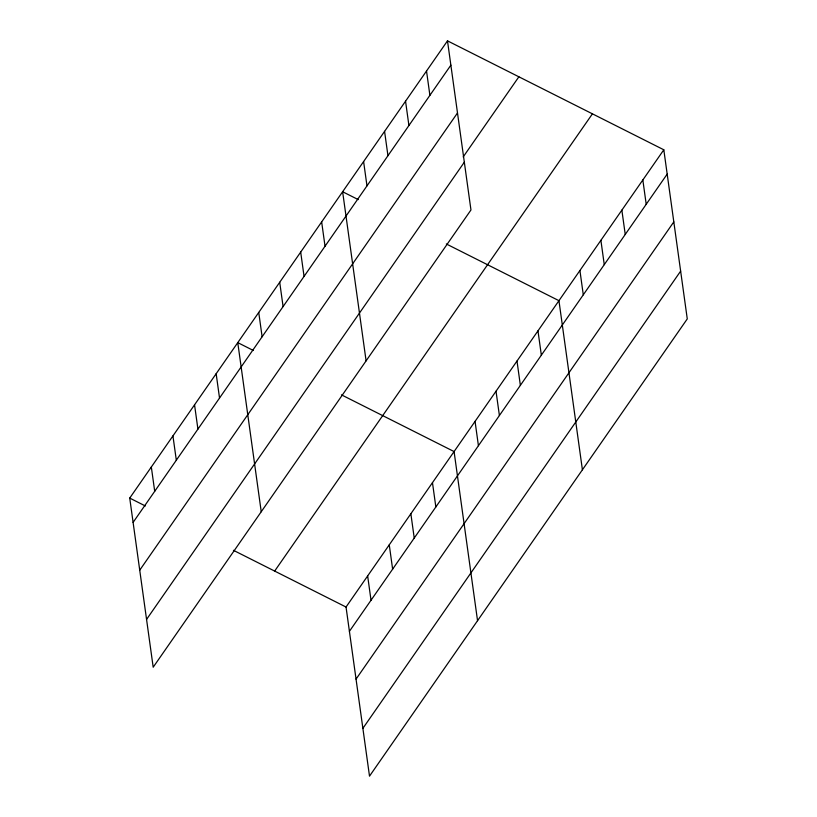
<?xml version="1.0" encoding="UTF-8"?>
<svg xmlns="http://www.w3.org/2000/svg" width="817" height="817" viewBox="0 0 817 817"><rect width="100%" height="100%" fill="white"/><g stroke="black" fill="none" stroke-linecap="round" stroke-linejoin="round"><path stroke-width="1.23" d="M447.491 40.85L470.96 209.969L153.188 667.213L129.729 498.094L447.491 40.85L663.812 149.787L687.271 318.906L369.509 776.15L346.04 607.031L663.812 149.787M133.1 522.4L450.872 65.156M139.727 570.184L457.5 112.95M463.188 156.925L518.877 76.798M146.56 619.419L464.332 162.185M274.655 571.083L592.427 113.839M349.41 631.337L667.183 174.103M356.038 679.131L673.811 221.887M362.871 728.366L680.643 271.121M358.244 199.603L342.629 191.74L366.098 360.859M446.327 243.966L558.94 300.676L582.409 469.795M253.382 350.493L237.767 342.629L261.236 511.748M341.465 394.856L454.078 451.566L477.547 620.685M129.729 498.094L145.344 505.958M233.427 550.311L346.04 607.031M642.836 179.965L646.206 204.281M621.86 210.143L625.24 234.459M600.893 240.321L604.263 264.637M579.917 270.498L583.287 294.814M537.974 330.854L541.344 355.17M516.998 361.032L520.368 385.348M496.021 391.21L499.401 415.526M426.525 71.028L429.895 95.334M475.055 421.388L478.425 445.704M405.549 101.206L408.919 125.512M384.572 131.384L387.952 155.69M432.469 482.663L435.849 506.969M363.606 161.562L366.976 185.868M410.859 513.75L414.239 538.066M389.26 544.847L392.63 569.153M321.653 221.918L325.033 246.223M367.65 575.934L371.02 600.25M300.687 252.096L304.057 276.401M279.71 282.273L283.09 306.579M258.744 312.451L262.114 336.757M216.158 373.716L219.528 398.032M194.548 404.813L197.918 429.119M172.938 435.91L176.319 460.216M151.329 466.997L154.709 491.313"/></g></svg>
